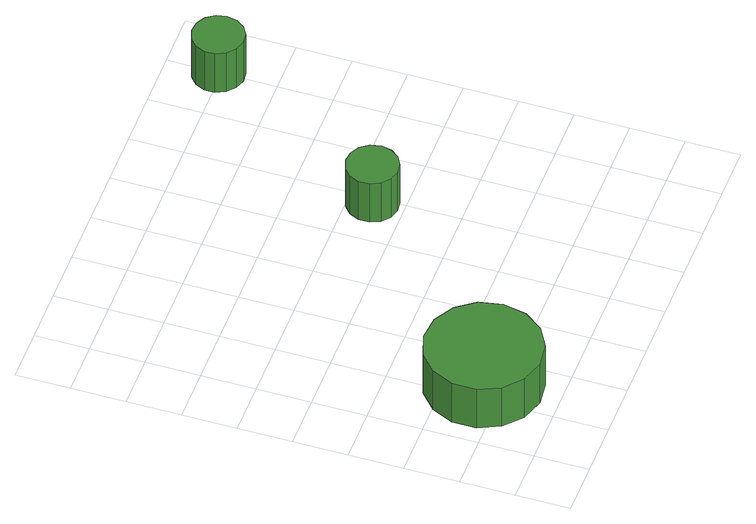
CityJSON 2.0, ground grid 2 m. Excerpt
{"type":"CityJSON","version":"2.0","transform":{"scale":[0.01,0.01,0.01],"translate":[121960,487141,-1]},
"CityObjects":{
"tree1":{"type":"SolitaryVegetationObject","attributes":{"function":"something"},"geometry":[{"type":"MultiSurface","lod":"1","boundaries":[[[0,1,2,3,4,5,6,7,8,9,10,11,12,13,14]],[[15,16,17,18,19,20,21,22,23,24,25,26,27,28,29]],[[0,29,28,1]],[[1,28,27,2]],[[2,27,26,3]],[[3,26,25,4]],[[4,25,24,5]],[[5,24,23,6]],[[6,23,22,7]],[[7,22,21,8]],[[8,21,20,9]],[[9,20,19,10]],[[10,19,18,11]],[[11,18,17,12]],[[12,17,16,13]],[[13,16,15,14]],[[14,15,29,0]]]}]},
"tree2":{"type":"SolitaryVegetationObject","attributes":{"function":"something"},"geometry":[{"type":"MultiSurface","lod":"1","boundaries":[[[30,31,32,33,34,35,36,37,38,39,40,41,42,43,44]],[[45,46,47,48,49,50,51,52,53,54,55,56,57,58,59]],[[30,59,58,31]],[[31,58,57,32]],[[32,57,56,33]],[[33,56,55,34]],[[34,55,54,35]],[[35,54,53,36]],[[36,53,52,37]],[[37,52,51,38]],[[38,51,50,39]],[[39,50,49,40]],[[40,49,48,41]],[[41,48,47,42]],[[42,47,46,43]],[[43,46,45,44]],[[44,45,59,30]]]}]},
"tree3":{"type":"SolitaryVegetationObject","attributes":{"function":"something"},"geometry":[{"type":"MultiSurface","lod":"1","boundaries":[[[60,61,62,63,64,65,66,67,68,69,70,71,72,73,74]],[[75,76,77,78,79,80,81,82,83,84,85,86,87,88,89]],[[60,89,88,61]],[[61,88,87,62]],[[62,87,86,63]],[[63,86,85,64]],[[64,85,84,65]],[[65,84,83,66]],[[66,83,82,67]],[[67,82,81,68]],[[68,81,80,69]],[[69,80,79,70]],[[70,79,78,71]],[[71,78,77,72]],[[72,77,76,73]],[[73,76,75,74]],[[74,75,89,60]]]}]}
},
"vertices":[
[485,275,249],[467,361,249],[415,432,249],[339,476,249],[251,485,249],[168,458,249],[103,399,249],[67,319,249],[67,231,249],[103,151,249],[168,92,249],[251,65,249],[339,74,249],[415,118,249],[467,189,249],[467,189,64],[415,118,64],[339,74,64],[251,65,64],[168,92,64],[103,151,64],[67,231,64],[67,319,64],[103,399,64],[168,458,64],[251,485,64],[339,476,64],[415,432,64],[467,361,64],[485,275,64],
[1074,916,248],[1065,954,248],[1042,986,248],[1008,1005,248],[969,1009,248],[932,997,248],[903,971,248],[887,935,248],[887,896,248],[903,860,248],[932,834,248],[969,822,248],[1008,826,248],[1042,846,248],[1065,877,248],[1065,877,64],[1042,846,64],[1008,826,64],[969,822,64],[932,834,64],[903,860,64],[887,896,64],[887,935,64],[903,971,64],[932,997,64],[969,1009,64],[1008,1005,64],[1042,986,64],[1065,954,64],[1074,916,64],
[1493,1614,250],[1485,1652,250],[1462,1684,250],[1428,1703,250],[1390,1707,250],[1353,1695,250],[1324,1669,250],[1308,1633,250],[1308,1594,250],[1324,1559,250],[1353,1533,250],[1390,1521,250],[1428,1525,250],[1462,1544,250],[1485,1576,250],[1485,1576,64],[1462,1544,64],[1428,1525,64],[1390,1521,64],[1353,1533,64],[1324,1559,64],[1308,1594,64],[1308,1633,64],[1324,1669,64],[1353,1695,64],[1390,1707,64],[1428,1703,64],[1462,1684,64],[1485,1652,64],[1493,1614,64]
]}
